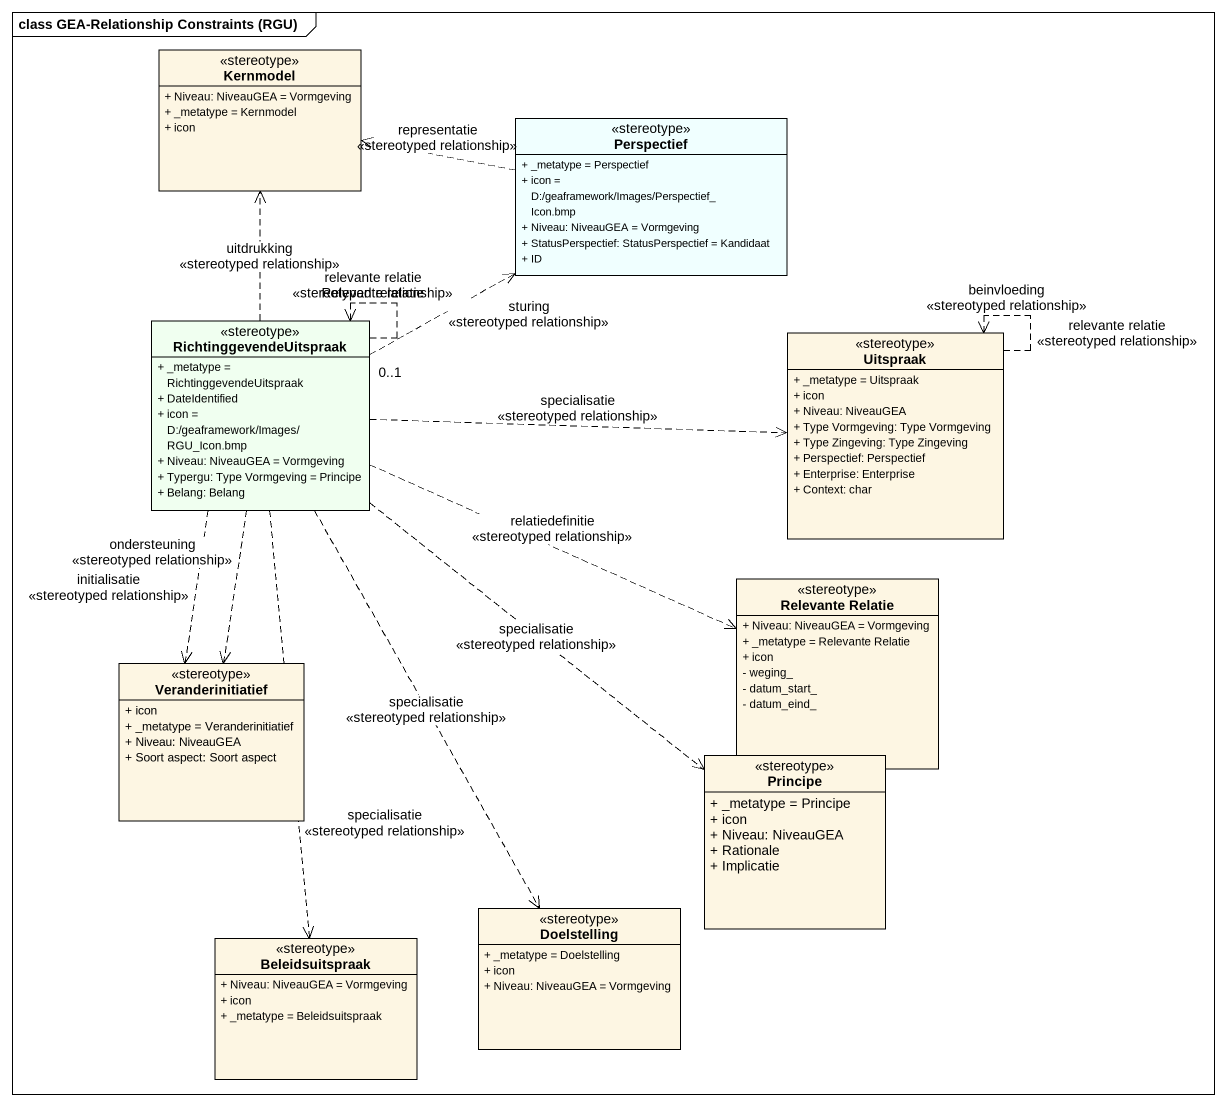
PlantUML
@startuml
mainframe class GEA-Relationship Constraints (RGU)
hide circle
hide empty members
skinparam classAttributeIconSize 0
class Kernmodel <<stereotype>> {
  + Niveau: NiveauGEA = Vormgeving
  + _metatype = Kernmodel
  + icon
}
class Perspectief <<stereotype>> #F0FFFF {
  + _metatype = Perspectief
  + icon = D:/geaframework/Images/Perspectief_Icon.bmp
  + Niveau: NiveauGEA = Vormgeving
  + StatusPerspectief: StatusPerspectief = Kandidaat
  + ID
}
class RichtinggevendeUitspraak <<stereotype>> #F0FFF0 {
  + _metatype = RichtinggevendeUitspraak
  + DateIdentified
  + icon = D:/geaframework/Images/RGU_Icon.bmp
  + Niveau: NiveauGEA = Vormgeving
  + Typergu: Type Vormgeving = Principe
  + Belang: Belang
}
class Uitspraak <<stereotype>> {
  + _metatype = Uitspraak
  + icon
  + Niveau: NiveauGEA
  + Type Vormgeving: Type Vormgeving
  + Type Zingeving: Type Zingeving
  + Perspectief: Perspectief
  + Enterprise: Enterprise
  + Context: char
}
class "Relevante Relatie" as Relevante_Relatie <<stereotype>> {
  + Niveau: NiveauGEA = Vormgeving
  + _metatype = Relevante Relatie
  + icon
  - weging_
  - datum_start_
  - datum_eind_
}
class Veranderinitiatief <<stereotype>> {
  + icon
  + _metatype = Veranderinitiatief
  + Niveau: NiveauGEA
  + Soort aspect: Soort aspect
}
class Principe <<stereotype>> {
  + _metatype = Principe
  + icon
  + Niveau: NiveauGEA
  + Rationale
  + Implicatie
}
class Doelstelling <<stereotype>> {
  + _metatype = Doelstelling
  + icon
  + Niveau: NiveauGEA = Vormgeving
}
class Beleidsuitspraak <<stereotype>> {
  + Niveau: NiveauGEA = Vormgeving
  + icon
  + _metatype = Beleidsuitspraak
}
Perspectief .left.> Kernmodel : representatie\n<<stereotyped relationship>>
RichtinggevendeUitspraak .up.> Kernmodel : uitdrukking\n<<stereotyped relationship>>
RichtinggevendeUitspraak "0..1" .right.> Perspectief : sturing\n<<stereotyped relationship>>
RichtinggevendeUitspraak ..> RichtinggevendeUitspraak : Relevante relatie
RichtinggevendeUitspraak ..> RichtinggevendeUitspraak : relevante relatie\n<<stereotyped relationship>>
RichtinggevendeUitspraak .right.> Uitspraak : specialisatie\n<<stereotyped relationship>>
RichtinggevendeUitspraak .right.> Relevante_Relatie : relatiedefinitie\n<<stereotyped relationship>>
RichtinggevendeUitspraak ..> Veranderinitiatief : initialisatie\n<<stereotyped relationship>>
RichtinggevendeUitspraak ..> Veranderinitiatief : ondersteuning\n<<stereotyped relationship>>
RichtinggevendeUitspraak ..> Principe : specialisatie\n<<stereotyped relationship>>
RichtinggevendeUitspraak ..> Doelstelling : specialisatie\n<<stereotyped relationship>>
RichtinggevendeUitspraak ..> Beleidsuitspraak : specialisatie\n<<stereotyped relationship>>
Uitspraak ..> Uitspraak : beinvloeding\n<<stereotyped relationship>>
Uitspraak ..> Uitspraak : relevante relatie\n<<stereotyped relationship>>
@enduml
